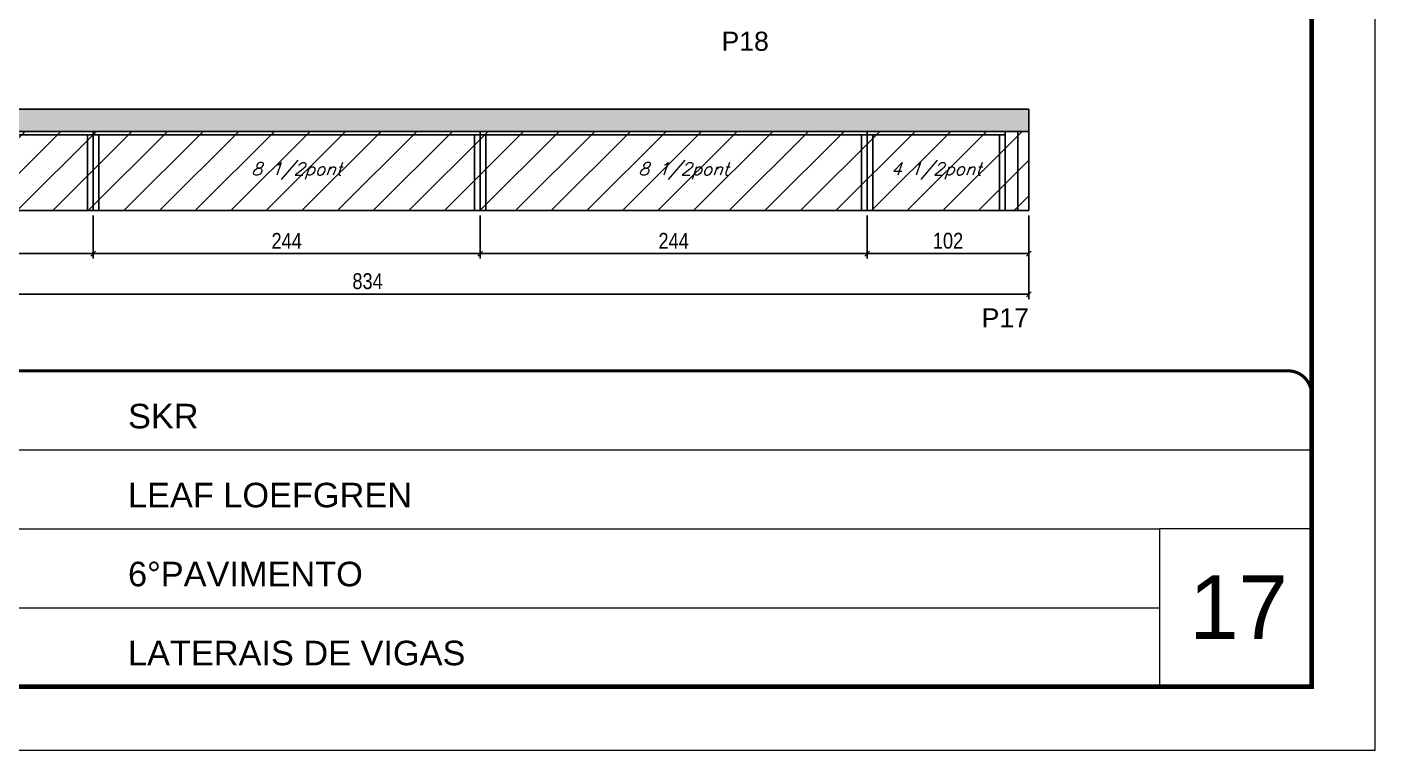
# Model space of a CAD drawing. Extents: x 3309 to 9563, y -2522 to 14608.
# Drawn here: x 3944 to 4794, y 8964 to 9420 of the extents above; entities that cross this region are included whole.
import ezdxf

# ---------------------------------------------------------------- set-up
doc = ezdxf.new("R2010")
doc.units = 0
doc.linetypes.add('CONTINUO', pattern=[0])
doc.linetypes.add('DASHED', pattern=[0.75, 0.5, -0.25])
for name, color, linetype in [('5', 5, 'Continuous'), ('COTA', 241, 'Continuous'), ('Painéis', 200, 'Continuous'), ('SARR_2.2x7', 40, 'Continuous'), ('SARR_3.5x7', 81, 'Continuous'), ('texto', 7, 'Continuous')]:
    doc.layers.add(name, color=color, linetype=linetype)
for name, color, linetype, lineweight in [('CARIMBO', 255, 'Continuous', 9), ('Folhas', 255, 'Continuous', 9), ('Hachura', 251, 'Continuous', 9), ('SARRAFO DE PRESSAO', 251, 'DASHED', 9)]:
    doc.layers.add(name, color=color, linetype=linetype, lineweight=lineweight)
doc.styles.add('ARIAL', font='arial.ttf')
doc.styles.add('COTA TECNICA', font='techl___.ttf', dxfattribs={"height": 10})
doc.styles.add('Romans', font='romans.shx')
doc.styles.get("Standard").update_dxf_attribs({"font": 'arial.ttf'})
doc.dimstyles.new('PAINEL', dxfattribs={"dimtxt": 10, "dimasz": 3, "dimexe": 3, "dimexo": 3, "dimgap": 3, "dimtad": 1, "dimdec": 1, "dimzin": 12, "dimdsep": 46, "dimtxsty": 'COTA TECNICA', "dimblk1": 'OBLIQUE', "dimblk2": 'OBLIQUE', "dimsah": 1, "dimcen": 0.9, "dimclrd": 4, "dimclre": 4, "dimclrt": 240, "dimadec": 1, "dimazin": 3, "dimtfac": 1, "dimtdec": 1, "dimtmove": 0, "dimatfit": 3, "dimfxl": 1, "dimtolj": 1, "dimtzin": 12, "dimarcsym": 0})

# ---------------------------------------------------------------- blocks, each defined once
blk = doc.blocks.new('9999999999')
at = {"color": 30, "linetype": 'CONTINUO'}
for p, q in [((98564.56, 34379.64), (99583.98, 34379.64)), ((98564.56, 34329.83), (99487.98, 34329.83)), ((99583.98, 34329.83), (99487.98, 34329.83)), ((99487.98, 34329.83), (99487.98, 34230.21)), ((98564.56, 34280.02), (99487.98, 34280.02))]:
    blk.add_line(p, q, dxfattribs=at)
at = {"color": 30, "linetype": 'CONTINUO', "const_width": 2}
blk.add_lwpolyline([(99583.98, 34230.21), (99583.98, 34414.45, 0.414214), (99568.98, 34429.45), (98228.98, 34429.45, 0.414214), (98213.98, 34414.45), (98213.98, 34245.21, 0.414214), (98228.98, 34230.21), (99583.98, 34230.21)], format="xyb", dxfattribs=at)
at = {"layer": 'Folhas'}
blk.add_lwpolyline([(98138.98, 34190.21), (99623.98, 34190.21), (99623.98, 35240.21), (98138.98, 35240.21)], close=True, dxfattribs=at)
at = {"layer": 'Folhas', "color": 30, "const_width": 3}
blk.add_lwpolyline([(98213.98, 34230.21), (99583.98, 34230.21), (99583.98, 35200.21), (98213.98, 35200.21)], close=True, dxfattribs=at)
at = {"color": 7, "linetype": 'Continuous', "ltscale": 5, "style": 'ARIAL'}
for s, height, p in [('SKR', 15.483, (98837.68, 34393.13)), ('LEAF LOEFGREN', 15.4829, (98837.68, 34343.32)), ('6°PAVIMENTO', 15.4829, (98837.68, 34293.51)), ('LATERAIS DE VIGAS', 15.4829, (98837.68, 34243.7))]:
    blk.add_text(s, height=height, dxfattribs=at).set_placement(p)
blk = doc.blocks.new('_Oblique')
at = {"color": 0, "linetype": 'ByBlock', "lineweight": -2}
blk.add_line((-0.5, -0.5), (0.5, 0.5), dxfattribs=at)
blk = doc.blocks.new('*D2001')
at = {"layer": 'COTA', "color": 4, "linetype": 'ByBlock', "lineweight": -2, "transparency": 16777216}
for p, q in [((3742.11, 9300.82), (3742.11, 9273.7)), ((3986.11, 9300.82), (3986.11, 9273.7)), ((3986.11, 9276.7), (3742.11, 9276.7))]:
    blk.add_line(p, q, dxfattribs=at)
at = {"layer": 'Defpoints', "color": 0, "linetype": 'ByBlock', "transparency": 16777216}
for p in [(3742.11, 9303.82), (3986.11, 9303.82), (3742.11, 9276.7)]:
    blk.add_point(p, dxfattribs=at)
at = {"layer": 'COTA', "color": 4, "linetype": 'ByBlock', "lineweight": -2, "transparency": 16777216, "xscale": 3, "yscale": 3, "zscale": 3, "rotation": 180}
blk.add_blockref('_Oblique', (3742.11, 9276.7), dxfattribs=at)
at = {"layer": 'COTA', "color": 4, "linetype": 'ByBlock', "lineweight": -2, "transparency": 16777216, "xscale": 3, "yscale": 3, "zscale": 3}
blk.add_blockref('_Oblique', (3986.11, 9276.7), dxfattribs=at)
at = {"layer": 'COTA', "color": 240, "linetype": 'ByBlock', "transparency": 16777216, "insert": (3864.11, 9284.77), "char_height": 10, "attachment_point": 5, "style": 'COTA TECNICA'}
blk.add_mtext('\\A1;244', dxfattribs=at)
blk = doc.blocks.new('*D2002')
at = {"layer": 'COTA', "color": 4, "lineweight": -2, "transparency": 16777216}
for p, q in [((3986.11, 9300.82), (3986.11, 9273.7)), ((4230.11, 9300.82), (4230.11, 9273.7)), ((3986.11, 9276.7), (4230.11, 9276.7))]:
    blk.add_line(p, q, dxfattribs=at)
at = {"layer": 'Defpoints', "color": 0, "transparency": 16777216}
for p in [(3986.11, 9303.82, 0), (4230.11, 9303.82, 0), (4230.11, 9276.7)]:
    blk.add_point(p, dxfattribs=at)
at = {"layer": 'COTA', "color": 4, "lineweight": -2, "transparency": 16777216, "xscale": 3, "yscale": 3, "zscale": 3, "rotation": 180}
blk.add_blockref('_Oblique', (3986.11, 9276.7), dxfattribs=at)
at = {"layer": 'COTA', "color": 4, "lineweight": -2, "transparency": 16777216, "xscale": 3, "yscale": 3, "zscale": 3}
blk.add_blockref('_Oblique', (4230.11, 9276.7), dxfattribs=at)
at = {"layer": 'COTA', "color": 240, "transparency": 16777216, "insert": (4108.11, 9284.77), "char_height": 10, "attachment_point": 5, "style": 'COTA TECNICA'}
blk.add_mtext('\\A1;244', dxfattribs=at)
blk = doc.blocks.new('*D2003')
at = {"layer": 'COTA', "color": 4, "lineweight": -2, "transparency": 16777216}
for p, q in [((4474.11, 9300.82), (4474.11, 9273.7)), ((4576.11, 9300.82), (4576.11, 9273.7)), ((4474.11, 9276.7), (4576.11, 9276.7))]:
    blk.add_line(p, q, dxfattribs=at)
at = {"layer": 'Defpoints', "color": 0, "transparency": 16777216}
for p in [(4474.11, 9303.82, 0), (4576.11, 9303.82, 0), (4576.11, 9276.7)]:
    blk.add_point(p, dxfattribs=at)
at = {"layer": 'COTA', "color": 4, "lineweight": -2, "transparency": 16777216, "xscale": 3, "yscale": 3, "zscale": 3, "rotation": 180}
blk.add_blockref('_Oblique', (4474.11, 9276.7), dxfattribs=at)
at = {"layer": 'COTA', "color": 4, "lineweight": -2, "transparency": 16777216, "xscale": 3, "yscale": 3, "zscale": 3}
blk.add_blockref('_Oblique', (4576.11, 9276.7), dxfattribs=at)
at = {"layer": 'COTA', "color": 240, "transparency": 16777216, "insert": (4525.11, 9284.8), "char_height": 10, "attachment_point": 5, "style": 'COTA TECNICA'}
blk.add_mtext('\\A1;102', dxfattribs=at)
blk = doc.blocks.new('*D2005')
at = {"layer": 'COTA', "color": 4, "lineweight": -2, "transparency": 16777216}
for p, q in [((3742.11, 9300.82), (3742.11, 9248.04)), ((4576.11, 9300.82), (4576.11, 9248.04)), ((4576.11, 9251.04), (3742.11, 9251.04))]:
    blk.add_line(p, q, dxfattribs=at)
at = {"layer": 'Defpoints', "color": 0, "transparency": 16777216}
for p in [(3742.11, 9303.82, 0), (4576.11, 9303.82, 0), (3742.11, 9251.04)]:
    blk.add_point(p, dxfattribs=at)
at = {"layer": 'COTA', "color": 4, "lineweight": -2, "transparency": 16777216, "xscale": 3, "yscale": 3, "zscale": 3, "rotation": 180}
blk.add_blockref('_Oblique', (3742.11, 9251.04), dxfattribs=at)
at = {"layer": 'COTA', "color": 4, "lineweight": -2, "transparency": 16777216, "xscale": 3, "yscale": 3, "zscale": 3}
blk.add_blockref('_Oblique', (4576.11, 9251.04), dxfattribs=at)
at = {"layer": 'COTA', "color": 240, "transparency": 16777216, "insert": (4159.11, 9259.28), "char_height": 10, "attachment_point": 5, "style": 'COTA TECNICA'}
blk.add_mtext('\\A1;834', dxfattribs=at)
blk = doc.blocks.new('*D2008')
at = {"layer": 'COTA', "color": 4, "lineweight": -2, "transparency": 16777216}
for p, q in [((4230.11, 9300.82), (4230.11, 9273.7)), ((4474.11, 9300.82), (4474.11, 9273.7)), ((4230.11, 9276.7), (4474.11, 9276.7))]:
    blk.add_line(p, q, dxfattribs=at)
at = {"layer": 'Defpoints', "color": 0, "transparency": 16777216}
for p in [(4230.11, 9303.82, 0), (4474.11, 9303.82, 0), (4474.11, 9276.7)]:
    blk.add_point(p, dxfattribs=at)
at = {"layer": 'COTA', "color": 4, "lineweight": -2, "transparency": 16777216, "xscale": 3, "yscale": 3, "zscale": 3, "rotation": 180}
blk.add_blockref('_Oblique', (4230.11, 9276.7), dxfattribs=at)
at = {"layer": 'COTA', "color": 4, "lineweight": -2, "transparency": 16777216, "xscale": 3, "yscale": 3, "zscale": 3}
blk.add_blockref('_Oblique', (4474.11, 9276.7), dxfattribs=at)
at = {"layer": 'COTA', "color": 240, "transparency": 16777216, "insert": (4352.11, 9284.77), "char_height": 10, "attachment_point": 5, "style": 'COTA TECNICA'}
blk.add_mtext('\\A1;244', dxfattribs=at)

msp = doc.modelspace()

# ---------------------------------------------------------------- hatches: boundary and pattern name
at = {"layer": 'COTA'}
h = msp.add_hatch(dxfattribs=at)
h.set_pattern_fill('AR-CONC', color=256, scale=0.03)
h.paths.add_polyline_path([(4576.11, 9353.82), (4576.11, 9367.82), (3742.11, 9367.82), (3742.11, 9353.82)])
at = {"layer": 'Hachura'}
h = msp.add_hatch(dxfattribs=at)
h.set_pattern_fill('ANSI31', color=256, scale=5)
h.paths.add_polyline_path([(3820.11, 9859.84), (3820.11, 9923.84), (3742.11, 9923.84), (3742.11, 9859.84)])
h.paths.add_polyline_path([(3942.11, 9859.84), (3942.11, 9923.84), (3820.11, 9923.84), (3820.11, 9859.84)])
h.paths.add_polyline_path([(4094.11, 9859.84), (4094.11, 9909.84), (3972.11, 9909.84), (3972.11, 9859.84)])
h.paths.add_polyline_path([(4234.11, 9859.84), (4234.11, 9889.84), (4207.11, 9889.84), (4207.11, 9909.84), (4094.11, 9909.84), (4094.11, 9859.84)])
h.paths.add_polyline_path([(4234.11, 9909.84), (4234.11, 9859.84), (4412.11, 9859.84), (4412.11, 9889.84), (4385.11, 9889.84), (4385.11, 9909.84)])
h.paths.add_polyline_path([(4412.11, 9909.84), (4412.11, 9859.84), (4549.11, 9859.84), (4549.11, 9909.84)])
h.paths.add_polyline_path([(3986.11, 9303.82), (3986.11, 9353.82), (3742.11, 9353.82), (3742.11, 9303.82)])
h.paths.add_polyline_path([(4230.11, 9303.82), (4230.11, 9353.82), (3986.11, 9353.82), (3986.11, 9303.82)])
h.paths.add_polyline_path([(4474.11, 9303.82), (4474.11, 9353.82), (4230.11, 9353.82), (4230.11, 9303.82)])
h.paths.add_polyline_path([(4474.11, 9353.82), (4474.11, 9303.82), (4576.11, 9303.82), (4576.11, 9353.82)])

# ---------------------------------------------------------------- linework, layer by layer
at = {"layer": 'COTA'}
for p in [(3742.11, 9367.82, 0), (4576.11, 9353.82, 0)]:
    msp.add_line(p, (4576.11, 9367.82, 0), dxfattribs=at)
at = {"layer": 'Painéis', "linetype": 'ByBlock'}
for p, q in [((4576.11, 9353.82, 0), (3742.11, 9353.82, 0)), ((3986.11, 9303.82, 0), (3986.11, 9353.82, 0)), ((4230.11, 9303.82, 0), (4230.11, 9353.82, 0)), ((4474.11, 9303.82, 0), (4474.11, 9353.82, 0)), ((4576.11, 9303.82, 0), (4576.11, 9353.82, 0)), ((4576.11, 9303.82, 0), (3742.11, 9303.82, 0))]:
    msp.add_line(p, q, dxfattribs=at)
at = {"layer": 'SARR_2.2x7', "linetype": 'Continuous'}
for p, q in [((3986.11, 9351.62, 0), (3757.11, 9351.62, 0)), ((4230.11, 9351.62, 0), (3986.11, 9351.62, 0)), ((4474.11, 9351.62, 0), (4230.11, 9351.62, 0)), ((4561.11, 9351.62, 0), (4474.11, 9351.62, 0)), ((4569.11, 9303.82, 0), (4569.11, 9353.82, 0))]:
    msp.add_line(p, q, dxfattribs=at)
at = {"layer": 'SARR_3.5x7'}
for p, q in [((3982.61, 9351.62, 0), (3982.61, 9303.82, 0)), ((3989.61, 9351.62, 0), (3989.61, 9303.82, 0)), ((4226.61, 9351.62, 0), (4226.61, 9303.82, 0)), ((4233.61, 9351.62, 0), (4233.61, 9303.82, 0)), ((4470.61, 9351.62, 0), (4470.61, 9303.82, 0)), ((4477.61, 9351.62, 0), (4477.61, 9303.82, 0)), ((4557.61, 9351.62, 0), (4557.61, 9303.82, 0)), ((4561.11, 9353.82, 0), (4561.11, 9303.82, 0))]:
    msp.add_line(p, q, dxfattribs=at)

# ---------------------------------------------------------------- block references
at = {"layer": 'SARRAFO DE PRESSAO', "color": 6, "linetype": 'ByBlock'}
msp.add_blockref('9999999999', (-94829.61, -25226.65), dxfattribs=at)

# ---------------------------------------------------------------- texts
at = {"layer": '5', "linetype": 'Continuous'}
for s, p in [('P18', (4382.31, 9404.69, 0)), ('P17', (4546.31, 9230.19, 0))]:
    msp.add_text(s, height=12, rotation=0.00004, dxfattribs=at).set_placement(p)
at = {"layer": 'CARIMBO', "style": 'ARIAL'}
msp.add_text('17', height=40, dxfattribs=at).set_placement((4677.23, 9033.7))
at = {"layer": 'texto', "color": 2, "char_height": 8, "attachment_point": 5, "style": 'Romans'}
for s, insert in [('{\\Q19;\\C256;8 1/2pont}', (4114.36, 9328.82, 0)), ('{\\Q19;\\C256;8 1/2pont}', (4358.36, 9328.82, 0)), ('{\\Q19;\\C256;4 1/2pont}', (4517.61, 9328.82, 0))]:
    msp.add_mtext(s, dxfattribs=dict(at, insert=insert))

# ---------------------------------------------------------------- dimensions: what is measured, and where the dimension line sits
at = {"layer": 'COTA', "linetype": 'ByBlock'}
dim = msp.add_linear_dim(base=(3742.11, 9276.7, 0), p1=(3986.11, 9303.82, 0), p2=(3742.11, 9303.82, 0), angle=180, dimstyle='PAINEL', override={"dimtmove": 1}, dxfattribs=at)
dim.commit()
dim.dimension.update_dxf_attribs({"geometry": '*D2001', "text_midpoint": (3864.11, 9284.77, 0)})
at = {"layer": 'COTA'}
for base, p1, p2, picture, middle in [((3742.11, 9251.04), (4576.11, 9303.82, 0), (3742.11, 9303.82, 0), '*D2005', (4159.11, 9259.28)), ((4230.11, 9276.7), (3986.11, 9303.82, 0), (4230.11, 9303.82, 0), '*D2002', (4108.11, 9284.77)), ((4474.11, 9276.7), (4230.11, 9303.82, 0), (4474.11, 9303.82, 0), '*D2008', (4352.11, 9284.77)), ((4576.11, 9276.7), (4474.11, 9303.82, 0), (4576.11, 9303.82, 0), '*D2003', (4525.11, 9284.8))]:
    dim = msp.add_linear_dim(base=base, p1=p1, p2=p2, dimstyle='PAINEL', dxfattribs=at)
    dim.commit()
    dim.dimension.update_dxf_attribs({"geometry": picture, "text_midpoint": middle})

doc.saveas('drawing.dxf')
